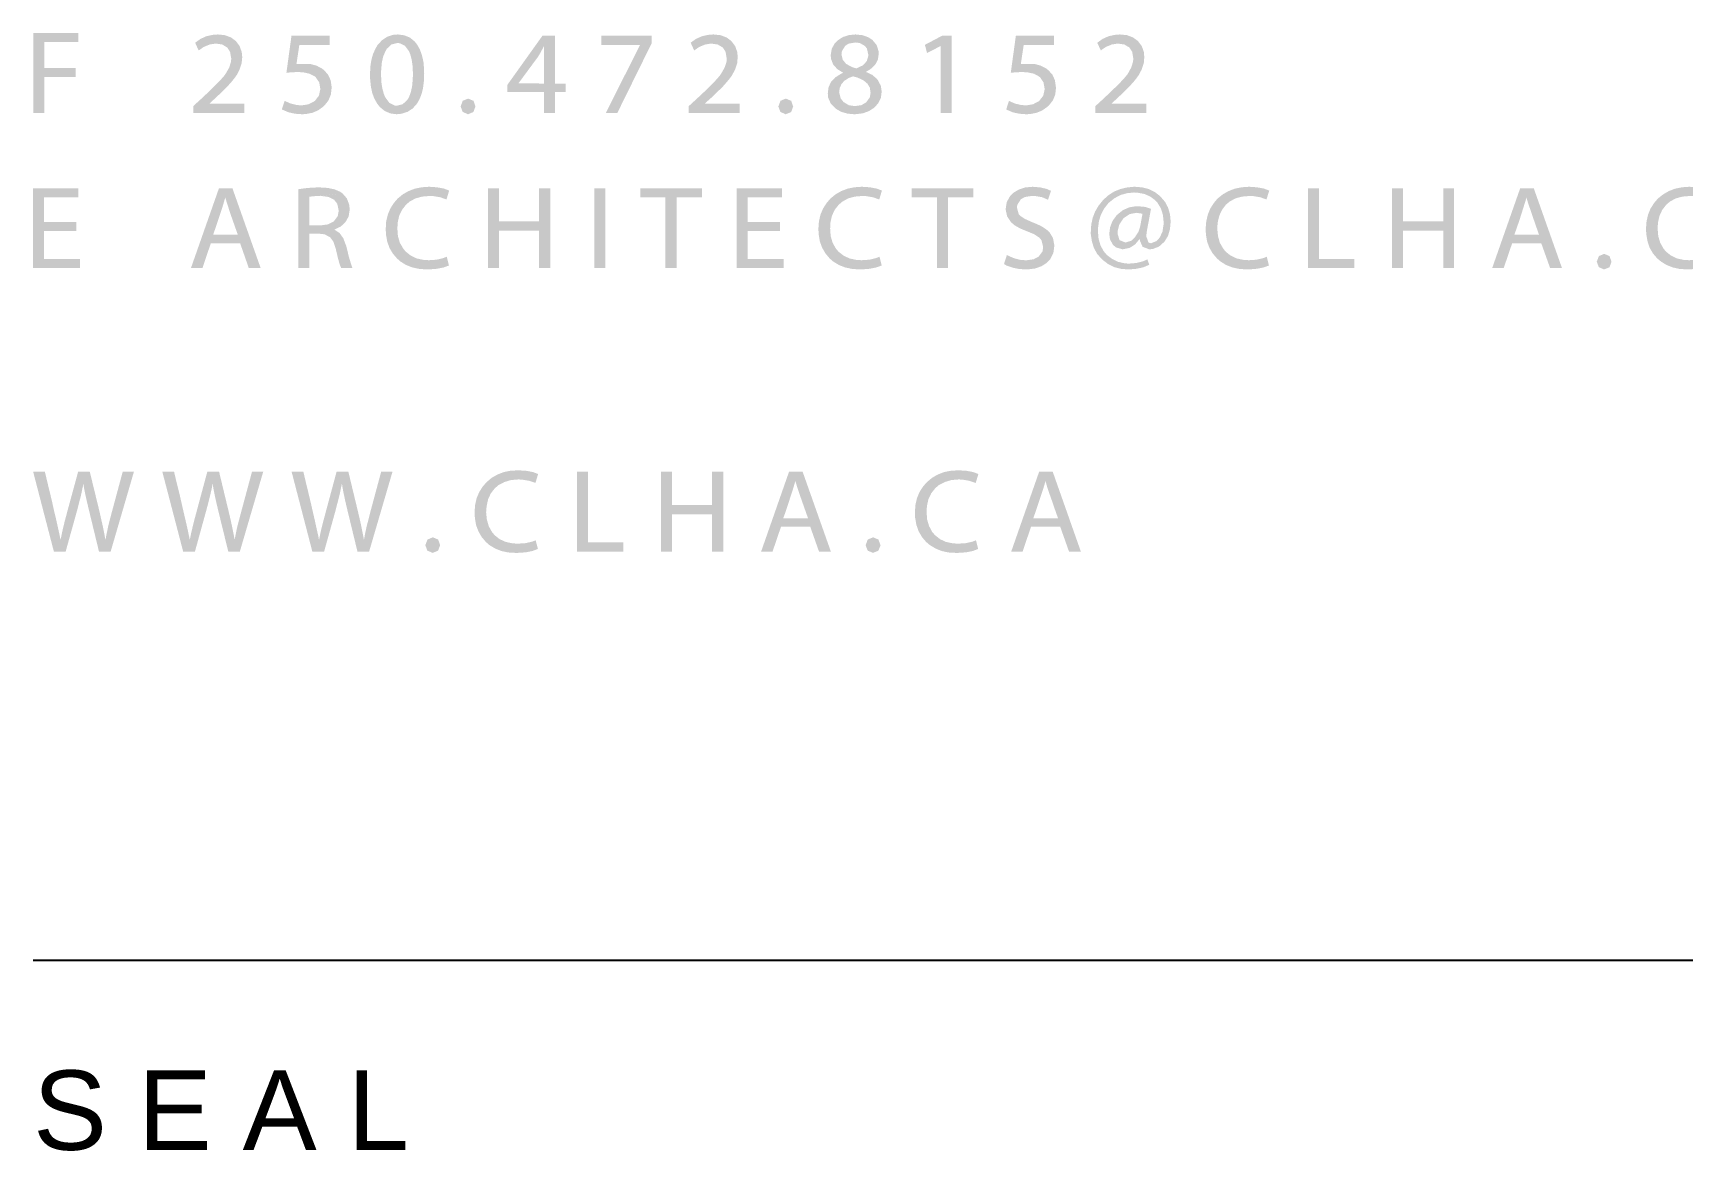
# Model space of a CAD drawing. Extents: x 0 to 36, y 0 to 24.
# Drawn here: x 32.811 to 34.368, y 18.342 to 19.399 of the extents above; entities that cross this region are included whole.
import ezdxf
from ezdxf.enums import TextEntityAlignment as Align

# ---------------------------------------------------------------- set-up
doc = ezdxf.new("R2010")
doc.units = 0
doc.header["$LTSCALE"] = 0.375
doc.header["$MEASUREMENT"] = 0
for name, color, linetype in [('BDR-25', 4, 'CONTINUOUS'), ('BDR-35', 2, 'CONTINUOUS'), ('BDR-50', 5, 'CONTINUOUS')]:
    doc.layers.add(name, color=color, linetype=linetype)
doc.styles.add('Arial', font='ARIAL.TTF')

msp = doc.modelspace()

# ---------------------------------------------------------------- hatches: boundary and pattern name
at = {"layer": 'BDR-25'}
h = msp.add_hatch(color=256, dxfattribs=at)
h.paths.add_polyline_path([(32.8214, 19.357), (32.851, 19.357), (32.851, 19.3657), (32.8214, 19.3657), (32.8214, 19.3901), (32.8534, 19.3901), (32.8534, 19.3987), (32.811, 19.3987), (32.811, 19.3231), (32.8214, 19.3231)])
h.paths.add_polyline_path([(33.0077, 19.3807), (33.0057, 19.3863), (33.0021, 19.3911), (33.002, 19.3912), (32.9975, 19.3945), (32.9919, 19.3966), (32.9852, 19.3973), (32.9802, 19.3969), (32.9743, 19.3956), (32.9688, 19.3931), (32.9637, 19.3895), (32.9831, 19.3887), (32.9893, 19.3878), (32.994, 19.385), (32.9967, 19.3808), (32.9978, 19.3745), (32.9976, 19.3717), (32.9959, 19.3661), (32.9925, 19.3601), (32.9908, 19.3578), (32.988, 19.3547), (32.9845, 19.351), (32.9801, 19.3466), (32.9749, 19.3416), (32.9688, 19.3359), (32.9619, 19.3296), (32.9619, 19.3231), (33.01, 19.3231), (33.01, 19.3318), (32.9769, 19.3318), (32.9772, 19.332), (32.9836, 19.3379), (32.9892, 19.3432), (32.9939, 19.3479), (32.9978, 19.3522), (33.0008, 19.3559), (33.003, 19.359), (33.0057, 19.3643), (33.0076, 19.3701), (33.0082, 19.3758)])
h.paths.add_polyline_path([(32.9774, 19.3878), (32.9831, 19.3887), (32.9637, 19.3895), (32.967, 19.3822), (32.9719, 19.3855)], flags=17)
h.paths.add_polyline_path([(33.8619, 19.3318), (33.8288, 19.3318), (33.8291, 19.332), (33.8355, 19.3379), (33.8411, 19.3432), (33.8458, 19.3479), (33.8497, 19.3522), (33.8527, 19.3559), (33.8549, 19.359), (33.8577, 19.3643), (33.8596, 19.3701), (33.8601, 19.3758), (33.8597, 19.3807), (33.8577, 19.3863), (33.8541, 19.3911), (33.854, 19.3912), (33.8494, 19.3945), (33.8439, 19.3966), (33.8371, 19.3973), (33.8322, 19.3969), (33.8263, 19.3956), (33.8208, 19.3931), (33.8157, 19.3895), (33.8351, 19.3887), (33.8412, 19.3878), (33.846, 19.385), (33.8487, 19.3808), (33.8497, 19.3745), (33.8495, 19.3717), (33.8478, 19.3661), (33.8445, 19.3601), (33.8427, 19.3578), (33.84, 19.3547), (33.8365, 19.351), (33.832, 19.3466), (33.8268, 19.3416), (33.8208, 19.3359), (33.8139, 19.3296), (33.8139, 19.3231), (33.8619, 19.3231)])
h.paths.add_polyline_path([(33.8294, 19.3878), (33.8351, 19.3887), (33.8157, 19.3895), (33.819, 19.3822), (33.8238, 19.3855)], flags=17)
h.paths.add_polyline_path([(33.7565, 19.3694), (33.7435, 19.3695), (33.7462, 19.3873), (33.7749, 19.3873), (33.7749, 19.3961), (33.7388, 19.3961), (33.734, 19.3611), (33.7382, 19.3615), (33.7446, 19.3618), (33.7693, 19.3637), (33.7675, 19.3651), (33.7624, 19.3678)])
h.paths.add_polyline_path([(33.7757, 19.354), (33.7733, 19.3594), (33.7693, 19.3637), (33.7446, 19.3618), (33.7498, 19.3615), (33.7559, 19.3602), (33.7605, 19.3577), (33.7617, 19.3568), (33.7649, 19.352), (33.766, 19.3458), (33.766, 19.3454), (33.7647, 19.3395), (33.761, 19.3347), (33.7602, 19.334), (33.7549, 19.3313), (33.7486, 19.3303), (33.7701, 19.3303), (33.7738, 19.3351), (33.776, 19.3406), (33.7767, 19.3468), (33.7766, 19.3477)])
h.paths.add_polyline_path([(33.7639, 19.3256), (33.7688, 19.3291), (33.7701, 19.3303), (33.7486, 19.3303), (33.744, 19.3306), (33.738, 19.332), (33.7323, 19.3345), (33.7297, 19.3265), (33.7306, 19.326), (33.736, 19.3237), (33.7421, 19.3224), (33.7487, 19.3219), (33.7523, 19.3221), (33.7585, 19.3233)])
h.paths.add_polyline_path([(33.6781, 19.3961), (33.6692, 19.3961), (33.6529, 19.3875), (33.6679, 19.3864), (33.6679, 19.3231), (33.6781, 19.3231)])
h.paths.add_polyline_path([(33.6678, 19.3864), (33.6529, 19.3875), (33.6549, 19.3797)])
h.paths.add_polyline_path([(33.6059, 19.3686), (33.6085, 19.3735), (33.6093, 19.3792), (33.6091, 19.3817), (33.6073, 19.3873), (33.6033, 19.3921), (33.5996, 19.3946), (33.5939, 19.3966), (33.5873, 19.3973), (33.5813, 19.3967), (33.5755, 19.3949), (33.5706, 19.3917), (33.587, 19.3897), (33.5915, 19.3892), (33.5964, 19.3863), (33.5981, 19.384), (33.5995, 19.3781), (33.5995, 19.3772), (33.598, 19.3721), (33.5943, 19.3681), (33.5882, 19.3652), (33.5701, 19.3646), (33.5757, 19.3611), (33.5734, 19.36), (33.5681, 19.3566), (33.5642, 19.3524), (33.5619, 19.3474), (33.5612, 19.3418), (33.5615, 19.3376), (33.5639, 19.3322), (33.5682, 19.3277), (33.5689, 19.327), (33.5739, 19.3242), (33.5798, 19.3225), (33.5864, 19.3219), (33.5878, 19.322), (33.5943, 19.3228), (33.5999, 19.3248), (33.6049, 19.328), (33.5867, 19.3296), (33.5811, 19.3304), (33.5761, 19.3334), (33.5734, 19.3368), (33.5719, 19.3427), (33.5725, 19.3468), (33.5741, 19.3504), (33.5768, 19.3535), (33.5812, 19.3563), (33.585, 19.3577), (33.6032, 19.3591), (33.5972, 19.3619), (33.6016, 19.3646)])
h.paths.add_polyline_path([(33.5785, 19.3695), (33.5753, 19.3734), (33.5741, 19.3784), (33.5745, 19.3815), (33.5776, 19.3865), (33.5807, 19.3886), (33.587, 19.3897), (33.5706, 19.3917), (33.5677, 19.3888), (33.5649, 19.3837), (33.5639, 19.3776), (33.5643, 19.374), (33.5663, 19.3689), (33.5701, 19.3646), (33.5882, 19.3652), (33.584, 19.3665)], flags=17)
h.paths.add_polyline_path([(33.6112, 19.349), (33.6083, 19.3544), (33.6076, 19.3553), (33.6032, 19.3591), (33.585, 19.3577), (33.5894, 19.3565), (33.5948, 19.354), (33.5986, 19.3508), (33.6009, 19.347), (33.6016, 19.3422), (33.6009, 19.338), (33.5975, 19.3332), (33.593, 19.3305), (33.5867, 19.3296), (33.6049, 19.328), (33.6086, 19.332), (33.6113, 19.3373), (33.6121, 19.3434)])
h.paths.add_polyline_path([(33.5285, 19.3292), (33.5266, 19.3346), (33.5215, 19.3367), (33.5165, 19.3346), (33.5145, 19.3292), (33.5164, 19.3241), (33.5214, 19.3219), (33.5266, 19.324)])
h.paths.add_polyline_path([(33.4779, 19.3318), (33.4447, 19.3318), (33.445, 19.332), (33.4516, 19.3379), (33.4571, 19.3432), (33.4619, 19.3479), (33.4657, 19.3522), (33.4688, 19.3559), (33.4709, 19.359), (33.4737, 19.3643), (33.4756, 19.3701), (33.4761, 19.3758), (33.4757, 19.3807), (33.4737, 19.3863), (33.4701, 19.3911), (33.47, 19.3912), (33.4655, 19.3945), (33.4598, 19.3966), (33.4532, 19.3973), (33.4481, 19.3969), (33.4423, 19.3956), (33.4367, 19.3931), (33.4317, 19.3895), (33.4511, 19.3887), (33.4572, 19.3878), (33.462, 19.385), (33.4647, 19.3808), (33.4657, 19.3745), (33.4656, 19.3717), (33.4638, 19.3661), (33.4604, 19.3601), (33.4587, 19.3578), (33.456, 19.3547), (33.4525, 19.351), (33.4481, 19.3466), (33.4429, 19.3416), (33.4368, 19.3359), (33.4299, 19.3296), (33.4299, 19.3231), (33.4779, 19.3231)])
h.paths.add_polyline_path([(33.4454, 19.3878), (33.4511, 19.3887), (33.4317, 19.3895), (33.435, 19.3822), (33.4398, 19.3855)], flags=17)
h.paths.add_polyline_path([(33.3949, 19.3891), (33.3949, 19.3961), (33.3474, 19.3961), (33.3474, 19.3874), (33.3839, 19.3874), (33.3515, 19.3231), (33.3624, 19.3231)])
h.paths.add_polyline_path([(33.3137, 19.3509), (33.3034, 19.3509), (33.2933, 19.3509), (33.2691, 19.3512), (33.2876, 19.3763), (33.2895, 19.3795), (33.2933, 19.3865), (33.3034, 19.3961), (33.2917, 19.3961), (33.2586, 19.3497), (33.2586, 19.3429), (33.2933, 19.3429), (33.2933, 19.3231), (33.3034, 19.3231), (33.3034, 19.3429), (33.3137, 19.3429)])
h.paths.add_polyline_path([(33.3034, 19.3961), (33.2933, 19.3865), (33.2933, 19.3815), (33.2933, 19.3751), (33.2933, 19.3509), (33.3034, 19.3509)])
h.paths.add_polyline_path([(33.2284, 19.3292), (33.2266, 19.3346), (33.2215, 19.3367), (33.2164, 19.3346), (33.2144, 19.3292), (33.2164, 19.3241), (33.2214, 19.3219), (33.2265, 19.324)])
h.paths.add_polyline_path([(33.18, 19.3604), (33.1799, 19.3647), (33.1793, 19.3716), (33.1779, 19.3776), (33.176, 19.383), (33.1735, 19.3875), (33.1711, 19.3906), (33.1544, 19.3892), (33.1569, 19.389), (33.1619, 19.3865), (33.1656, 19.3815), (33.1667, 19.379), (33.1682, 19.3736), (33.1691, 19.3673), (33.1694, 19.3599), (33.1692, 19.355), (33.1686, 19.3482), (33.1673, 19.3424), (33.1655, 19.3377), (33.1639, 19.3352), (33.1596, 19.3313), (33.1541, 19.33), (33.138, 19.3289), (33.1427, 19.325), (33.148, 19.3227), (33.1539, 19.3219), (33.1587, 19.3224), (33.1643, 19.3242), (33.1691, 19.3273), (33.1732, 19.3319), (33.1753, 19.3355), (33.1774, 19.3406), (33.1789, 19.3465), (33.1797, 19.353)])
h.paths.add_polyline_path([(33.14, 19.3706), (33.1413, 19.3765), (33.1434, 19.3814), (33.1447, 19.3837), (33.1491, 19.3878), (33.1544, 19.3892), (33.1711, 19.3906), (33.1666, 19.3943), (33.1612, 19.3965), (33.1551, 19.3973), (33.1506, 19.3969), (33.145, 19.3951), (33.1402, 19.3919), (33.1359, 19.3872), (33.134, 19.3839), (33.1317, 19.3788), (33.1301, 19.373), (33.1291, 19.3665), (33.1289, 19.3594), (33.129, 19.3547), (33.1297, 19.3479), (33.131, 19.3419), (33.133, 19.3366), (33.1357, 19.3319), (33.138, 19.3289), (33.1541, 19.33), (33.152, 19.3302), (33.1471, 19.3327), (33.1432, 19.338), (33.142, 19.3408), (33.1405, 19.3463), (33.1395, 19.3526), (33.1393, 19.3599), (33.1394, 19.3639)])
h.paths.add_polyline_path([(33.0621, 19.3873), (33.0908, 19.3873), (33.0908, 19.3961), (33.0547, 19.3961), (33.0499, 19.3611), (33.0541, 19.3615), (33.0606, 19.3618), (33.0853, 19.3637), (33.0835, 19.3651), (33.0784, 19.3678), (33.0725, 19.3694), (33.0594, 19.3695)])
h.paths.add_polyline_path([(33.0917, 19.354), (33.0892, 19.3594), (33.0853, 19.3637), (33.0606, 19.3618), (33.0658, 19.3615), (33.0718, 19.3602), (33.0766, 19.3577), (33.0776, 19.3568), (33.0809, 19.352), (33.0819, 19.3458), (33.0819, 19.3454), (33.0806, 19.3395), (33.0769, 19.3347), (33.0761, 19.334), (33.0708, 19.3313), (33.0645, 19.3303), (33.086, 19.3303), (33.0897, 19.3351), (33.0919, 19.3406), (33.0926, 19.3468), (33.0926, 19.3477)])
h.paths.add_polyline_path([(33.0847, 19.3291), (33.086, 19.3303), (33.0645, 19.3303), (33.0599, 19.3306), (33.054, 19.332), (33.0482, 19.3345), (33.0456, 19.3265), (33.0466, 19.326), (33.052, 19.3237), (33.058, 19.3224), (33.0647, 19.3219), (33.0683, 19.3221), (33.0745, 19.3233), (33.0799, 19.3256)])
h = msp.add_hatch(color=256, dxfattribs=at)
h.paths.add_polyline_path([(32.8211, 19.2117), (32.8515, 19.2117), (32.8515, 19.2202), (32.8211, 19.2202), (32.8211, 19.2435), (32.8533, 19.2435), (32.8533, 19.252), (32.8107, 19.252), (32.8107, 19.1765), (32.855, 19.1765), (32.855, 19.1852), (32.8211, 19.1852)])
h.paths.add_polyline_path([(32.9785, 19.2), (33.0062, 19.2), (32.9807, 19.2081), (32.9823, 19.2127), (32.9851, 19.221), (32.9875, 19.2282), (32.9895, 19.2343), (32.991, 19.2393), (32.9921, 19.2433), (32.9989, 19.252), (32.9862, 19.252), (32.9597, 19.1765), (32.9706, 19.1765)])
h.paths.add_polyline_path([(32.9989, 19.252), (32.9921, 19.2433), (32.9926, 19.2417), (32.9938, 19.2379), (32.9955, 19.2326), (32.9977, 19.2259), (33.0006, 19.2177), (33.004, 19.2081), (32.9807, 19.2081), (33.0062, 19.2), (33.0144, 19.1765), (33.0256, 19.1765)])
h.paths.add_polyline_path([(33.0717, 19.209), (33.0813, 19.209), (33.1, 19.2098), (33.0952, 19.2129), (33.1012, 19.2158), (33.0717, 19.2169), (33.0717, 19.2439), (33.0744, 19.2444), (33.0818, 19.2448), (33.1029, 19.2471), (33.1008, 19.2486), (33.0955, 19.2509), (33.0889, 19.2523), (33.081, 19.2528), (33.0741, 19.2526), (33.0675, 19.252), (33.0613, 19.2511), (33.0613, 19.1765), (33.0717, 19.1765)])
h.paths.add_polyline_path([(33.1087, 19.2255), (33.1097, 19.2321), (33.1092, 19.2365), (33.107, 19.2424), (33.1029, 19.2471), (33.0822, 19.2448), (33.0895, 19.2438), (33.0948, 19.2413), (33.0979, 19.2374), (33.0993, 19.2309), (33.0984, 19.2257), (33.0946, 19.2206), (33.089, 19.2178), (33.0821, 19.2169), (33.0717, 19.2169), (33.1012, 19.2158), (33.1058, 19.2202)])
h.paths.add_polyline_path([(33.1064, 19.1975), (33.1062, 19.1979), (33.1036, 19.2048), (33.1, 19.2098), (33.0813, 19.209), (33.0859, 19.2085), (33.0912, 19.2057), (33.0942, 19.2016), (33.0966, 19.1944), (33.0984, 19.1867), (33.1002, 19.18), (33.1017, 19.1765), (33.1123, 19.1765), (33.1108, 19.1808), (33.1088, 19.1876)])
h.paths.add_polyline_path([(33.1552, 19.2068), (33.1547, 19.2138), (33.155, 19.2196), (33.1564, 19.226), (33.1591, 19.2316), (33.1629, 19.2365), (33.1663, 19.2394), (33.1718, 19.2424), (33.1781, 19.2441), (33.1851, 19.2447), (33.1598, 19.2462), (33.155, 19.2423), (33.1514, 19.2381), (33.148, 19.2328), (33.1456, 19.2269), (33.1441, 19.2205), (33.1437, 19.2136), (33.1439, 19.2084), (33.1451, 19.2017), (33.1472, 19.1957), (33.1503, 19.1904), (33.1544, 19.1856), (33.1576, 19.1828), (33.1845, 19.184), (33.1794, 19.1843), (33.1729, 19.1857), (33.1673, 19.1884), (33.1626, 19.1921), (33.1601, 19.1952), (33.157, 19.2006)])
h.paths.add_polyline_path([(33.2013, 19.1873), (33.198, 19.186), (33.1918, 19.1845), (33.1845, 19.184), (33.1576, 19.1828), (33.1629, 19.1795), (33.1688, 19.1772), (33.1753, 19.1758), (33.1825, 19.1753), (33.1843, 19.1753), (33.1918, 19.1759), (33.1982, 19.1771), (33.2034, 19.179)])
h.paths.add_polyline_path([(33.2036, 19.2498), (33.1986, 19.2517), (33.1921, 19.2529), (33.1847, 19.2534), (33.1777, 19.2529), (33.1712, 19.2516), (33.1652, 19.2493), (33.1598, 19.2462), (33.1851, 19.2447), (33.1885, 19.2446), (33.1951, 19.2435), (33.2011, 19.2414)])
h.paths.add_polyline_path([(33.2508, 19.2207), (33.2508, 19.252), (33.2404, 19.252), (33.2404, 19.1765), (33.2508, 19.1765), (33.2508, 19.2118), (33.2886, 19.2118)])
h.paths.add_polyline_path([(33.299, 19.252), (33.2886, 19.252), (33.2886, 19.2207), (33.2508, 19.2207), (33.2886, 19.2118), (33.2886, 19.1765), (33.299, 19.1765)])
h.paths.add_polyline_path([(33.3512, 19.252), (33.3407, 19.252), (33.3407, 19.1765), (33.3512, 19.1765)])
h.paths.add_polyline_path([(33.4184, 19.2434), (33.4424, 19.2434), (33.4424, 19.252), (33.3841, 19.252), (33.3841, 19.2434), (33.4079, 19.2434), (33.4079, 19.1765), (33.4184, 19.1765)])
h.paths.add_polyline_path([(33.4856, 19.2117), (33.516, 19.2117), (33.516, 19.2202), (33.4856, 19.2202), (33.4856, 19.2435), (33.5178, 19.2435), (33.5178, 19.252), (33.4752, 19.252), (33.4752, 19.1765), (33.5196, 19.1765), (33.5196, 19.1852), (33.4856, 19.1852)])
h.paths.add_polyline_path([(33.5639, 19.2068), (33.5634, 19.2138), (33.5637, 19.2196), (33.5651, 19.226), (33.5677, 19.2316), (33.5716, 19.2365), (33.575, 19.2394), (33.5804, 19.2424), (33.5867, 19.2441), (33.5938, 19.2447), (33.5685, 19.2462), (33.5637, 19.2423), (33.5601, 19.2381), (33.5567, 19.2328), (33.5542, 19.2269), (33.5528, 19.2205), (33.5523, 19.2136), (33.5526, 19.2084), (33.5537, 19.2017), (33.5559, 19.1957), (33.559, 19.1904), (33.563, 19.1856), (33.5663, 19.1828), (33.5932, 19.184), (33.5881, 19.1843), (33.5816, 19.1857), (33.576, 19.1884), (33.5713, 19.1921), (33.5687, 19.1952), (33.5657, 19.2006)])
h.paths.add_polyline_path([(33.61, 19.1873), (33.6067, 19.186), (33.6005, 19.1845), (33.5932, 19.184), (33.5663, 19.1828), (33.5716, 19.1795), (33.5775, 19.1772), (33.584, 19.1758), (33.5911, 19.1753), (33.593, 19.1753), (33.6005, 19.1759), (33.6068, 19.1771), (33.6121, 19.179)])
h.paths.add_polyline_path([(33.6073, 19.2517), (33.6008, 19.2529), (33.5933, 19.2534), (33.5863, 19.2529), (33.5798, 19.2516), (33.5739, 19.2493), (33.5685, 19.2462), (33.5938, 19.2447), (33.5972, 19.2446), (33.6037, 19.2435), (33.6098, 19.2414), (33.6123, 19.2498)])
h.paths.add_polyline_path([(33.6746, 19.2434), (33.6986, 19.2434), (33.6986, 19.252), (33.6403, 19.252), (33.6403, 19.2434), (33.6642, 19.2434), (33.6642, 19.1765), (33.6746, 19.1765)])
h.paths.add_polyline_path([(33.7706, 19.2104), (33.7676, 19.2131), (33.7623, 19.2165), (33.7552, 19.2196), (33.7545, 19.2198), (33.7474, 19.223), (33.7429, 19.2259), (33.7415, 19.2276), (33.7398, 19.2337), (33.7401, 19.2362), (33.7435, 19.2416), (33.7473, 19.2437), (33.7541, 19.2448), (33.7362, 19.2475), (33.7333, 19.2445), (33.7302, 19.239), (33.7292, 19.2326), (33.7292, 19.2317), (33.7306, 19.2254), (33.7342, 19.22), (33.7373, 19.2172), (33.7428, 19.214), (33.75, 19.2111), (33.7564, 19.2084), (33.7612, 19.2051), (33.763, 19.2028), (33.7646, 19.1965), (33.764, 19.1924), (33.7603, 19.1874), (33.7556, 19.1849), (33.7485, 19.1839), (33.768, 19.1815), (33.7714, 19.1851), (33.7742, 19.1907), (33.7751, 19.1973), (33.7751, 19.1985), (33.7738, 19.2051)])
h.paths.add_polyline_path([(33.768, 19.1815), (33.7485, 19.1839), (33.7426, 19.1844), (33.7364, 19.1861), (33.7303, 19.1889), (33.7276, 19.1804), (33.7301, 19.1789), (33.7368, 19.1767), (33.7413, 19.1758), (33.7478, 19.1753), (33.75, 19.1753), (33.757, 19.1762), (33.763, 19.1783)])
h.paths.add_polyline_path([(33.7681, 19.2513), (33.7618, 19.2528), (33.7546, 19.2534), (33.7475, 19.2527), (33.7414, 19.2507), (33.7362, 19.2475), (33.7541, 19.2448), (33.7568, 19.2447), (33.7634, 19.2436), (33.7692, 19.2411), (33.772, 19.2495)])
h.paths.add_polyline_path([(33.8163, 19.2114), (33.8164, 19.2144), (33.8173, 19.2211), (33.8192, 19.2272), (33.8222, 19.2328), (33.8261, 19.2378), (33.8268, 19.2385), (33.832, 19.2426), (33.8376, 19.2456), (33.8437, 19.2473), (33.8504, 19.248), (33.8702, 19.2483), (33.8645, 19.2512), (33.8582, 19.2528), (33.8513, 19.2534), (33.8504, 19.2534), (33.8436, 19.2527), (33.8373, 19.2512), (33.8315, 19.2488), (33.8261, 19.2453), (33.8213, 19.241), (33.8209, 19.2405), (33.8168, 19.2354), (33.8136, 19.2299), (33.8113, 19.2239), (33.81, 19.2176), (33.8096, 19.2108), (33.8096, 19.2085), (33.8106, 19.2018), (33.8125, 19.1956), (33.8155, 19.1901), (33.8197, 19.1853), (33.8208, 19.1843), (33.8259, 19.1804), (33.8458, 19.1808), (33.8417, 19.181), (33.8353, 19.1825), (33.8297, 19.1852), (33.8246, 19.1891), (33.8216, 19.1927), (33.8187, 19.1981), (33.8169, 19.2044)])
h.paths.add_polyline_path([(33.8591, 19.1773), (33.8648, 19.1797), (33.863, 19.1849), (33.8591, 19.183), (33.8528, 19.1814), (33.8458, 19.1808), (33.8259, 19.1804), (33.8315, 19.1775), (33.8378, 19.1759), (33.8445, 19.1753), (33.8457, 19.1753), (33.8527, 19.1759)])
h.paths.add_polyline_path([(33.8514, 19.1989), (33.8424, 19.2007), (33.8367, 19.203), (33.8348, 19.2092), (33.8349, 19.2113), (33.8365, 19.2177), (33.8401, 19.2231), (33.8411, 19.2241), (33.8464, 19.2276), (33.8527, 19.2288), (33.8399, 19.2313), (33.8348, 19.2272), (33.834, 19.2265), (33.8301, 19.2211), (33.8278, 19.2152), (33.827, 19.2087), (33.8277, 19.2037), (33.8306, 19.1984), (33.8334, 19.1961), (33.8395, 19.1943), (33.8402, 19.1944), (33.8462, 19.1956)], flags=17)
h.paths.add_polyline_path([(33.8558, 19.2042), (33.8511, 19.2055), (33.848, 19.2025), (33.8424, 19.2007), (33.8514, 19.1989)], flags=17)
h.paths.add_polyline_path([(33.8631, 19.2148), (33.8645, 19.2221), (33.8664, 19.2326), (33.8607, 19.2344), (33.8538, 19.235), (33.8522, 19.235), (33.8457, 19.2339), (33.8399, 19.2313), (33.8527, 19.2288), (33.8584, 19.2279), (33.8562, 19.2159), (33.8547, 19.2111), (33.8511, 19.2055), (33.8558, 19.2042), (33.856, 19.2023), (33.8585, 19.1967), (33.8587, 19.1966), (33.8647, 19.1943), (33.8682, 19.1946), (33.874, 19.1969), (33.8664, 19.2), (33.8641, 19.2007), (33.862, 19.2065), (33.8623, 19.2102), (33.8624, 19.2109)])
h.paths.add_polyline_path([(33.8825, 19.207), (33.8843, 19.2132), (33.885, 19.2203), (33.885, 19.2205), (33.8844, 19.2273), (33.8826, 19.2336), (33.8797, 19.2391), (33.8755, 19.244), (33.8751, 19.2445), (33.8702, 19.2483), (33.8504, 19.248), (33.8536, 19.2478), (33.8603, 19.2466), (33.866, 19.244), (33.8708, 19.2403), (33.8726, 19.2382), (33.8758, 19.2329), (33.8777, 19.2268), (33.8784, 19.2198), (33.8783, 19.2179), (33.8773, 19.2111), (33.8748, 19.2056), (33.8718, 19.2022), (33.8664, 19.2), (33.874, 19.1969), (33.879, 19.2014), (33.8794, 19.2019)])
h.paths.add_polyline_path([(34.464, 19.252), (34.4572, 19.2433), (34.4576, 19.2417), (34.4587, 19.2379), (34.4605, 19.2326), (34.4628, 19.2259), (34.4657, 19.2177), (34.4691, 19.2081), (34.4458, 19.2081), (34.4711, 19.2), (34.4795, 19.1765), (34.4907, 19.1765)])
h.paths.add_polyline_path([(34.4458, 19.2081), (34.4473, 19.2127), (34.4502, 19.221), (34.4526, 19.2282), (34.4546, 19.2343), (34.4561, 19.2393), (34.4572, 19.2433), (34.464, 19.252), (34.4513, 19.252), (34.4248, 19.1765), (34.4357, 19.1765), (34.4436, 19.2), (34.4711, 19.2)])
h.paths.add_polyline_path([(34.3939, 19.2498), (34.3888, 19.2517), (34.3823, 19.2529), (34.3749, 19.2534), (34.368, 19.2529), (34.3614, 19.2516), (34.3554, 19.2493), (34.3501, 19.2462), (34.3753, 19.2447), (34.3787, 19.2446), (34.3853, 19.2435), (34.3913, 19.2414)])
h.paths.add_polyline_path([(34.362, 19.2424), (34.3683, 19.2441), (34.3753, 19.2447), (34.3501, 19.2462), (34.3452, 19.2423), (34.3416, 19.2381), (34.3382, 19.2328), (34.3358, 19.2269), (34.3344, 19.2205), (34.3339, 19.2136), (34.3342, 19.2084), (34.3354, 19.2017), (34.3374, 19.1957), (34.3405, 19.1904), (34.3446, 19.1856), (34.348, 19.1828), (34.3748, 19.184), (34.3696, 19.1843), (34.3631, 19.1857), (34.3575, 19.1884), (34.3528, 19.1921), (34.3503, 19.1952), (34.3473, 19.2006), (34.3455, 19.2068), (34.3449, 19.2138), (34.3452, 19.2196), (34.3467, 19.226), (34.3493, 19.2316), (34.3531, 19.2365), (34.3565, 19.2394)])
h.paths.add_polyline_path([(34.3916, 19.1873), (34.3883, 19.186), (34.382, 19.1845), (34.3748, 19.184), (34.348, 19.1828), (34.3533, 19.1795), (34.3591, 19.1772), (34.3655, 19.1758), (34.3727, 19.1753), (34.3745, 19.1753), (34.382, 19.1759), (34.3884, 19.1771), (34.3936, 19.179)])
h.paths.add_polyline_path([(34.2279, 19.252), (34.221, 19.2433), (34.2214, 19.2417), (34.2226, 19.2379), (34.2244, 19.2326), (34.2267, 19.2259), (34.2295, 19.2177), (34.2329, 19.2081), (34.2096, 19.2081), (34.235, 19.2), (34.2434, 19.1765), (34.2546, 19.1765)])
h.paths.add_polyline_path([(34.3013, 19.1826), (34.2995, 19.1879), (34.2944, 19.19), (34.2894, 19.1879), (34.2874, 19.1826), (34.2894, 19.1774), (34.2943, 19.1753), (34.2995, 19.1774)])
h.paths.add_polyline_path([(34.2075, 19.2), (34.235, 19.2), (34.2096, 19.2081), (34.2112, 19.2127), (34.2141, 19.221), (34.2164, 19.2282), (34.2183, 19.2343), (34.2199, 19.2393), (34.221, 19.2433), (34.2279, 19.252), (34.2151, 19.252), (34.1886, 19.1765), (34.1995, 19.1765)])
h.paths.add_polyline_path([(34.1527, 19.252), (34.1424, 19.252), (34.1424, 19.2207), (34.1045, 19.2207), (34.1424, 19.2118), (34.1424, 19.1765), (34.1527, 19.1765)])
h.paths.add_polyline_path([(34.1045, 19.2207), (34.1045, 19.252), (34.0941, 19.252), (34.0941, 19.1765), (34.1045, 19.1765), (34.1045, 19.2118), (34.1424, 19.2118)])
h.paths.add_polyline_path([(34.0252, 19.252), (34.0148, 19.252), (34.0148, 19.1765), (34.0586, 19.1765), (34.0586, 19.1853), (34.0252, 19.1853)])
h.paths.add_polyline_path([(33.9758, 19.1873), (33.9725, 19.186), (33.9661, 19.1845), (33.959, 19.184), (33.9321, 19.1828), (33.9373, 19.1795), (33.9433, 19.1772), (33.9497, 19.1758), (33.9569, 19.1753), (33.9587, 19.1753), (33.9662, 19.1759), (33.9725, 19.1771), (33.9778, 19.179)])
h.paths.add_polyline_path([(33.9372, 19.2365), (33.9407, 19.2394), (33.9461, 19.2424), (33.9524, 19.2441), (33.9595, 19.2447), (33.9342, 19.2462), (33.9293, 19.2423), (33.9258, 19.2381), (33.9224, 19.2328), (33.92, 19.2269), (33.9186, 19.2205), (33.918, 19.2136), (33.9183, 19.2084), (33.9194, 19.2017), (33.9216, 19.1957), (33.9247, 19.1904), (33.9288, 19.1856), (33.9321, 19.1828), (33.959, 19.184), (33.9538, 19.1843), (33.9473, 19.1857), (33.9416, 19.1884), (33.9369, 19.1921), (33.9345, 19.1952), (33.9314, 19.2006), (33.9297, 19.2068), (33.929, 19.2138), (33.9294, 19.2196), (33.9309, 19.226), (33.9335, 19.2316)])
h.paths.add_polyline_path([(33.973, 19.2517), (33.9665, 19.2529), (33.9591, 19.2534), (33.952, 19.2529), (33.9456, 19.2516), (33.9396, 19.2493), (33.9342, 19.2462), (33.9595, 19.2447), (33.9629, 19.2446), (33.9695, 19.2435), (33.9755, 19.2414), (33.9781, 19.2498)])
h = msp.add_hatch(color=256, dxfattribs=at)
h.paths.add_polyline_path([(32.8305, 18.947), (32.8288, 18.9549), (32.8267, 18.9637), (32.8243, 18.9736), (32.8218, 18.9842), (32.8107, 18.9842), (32.8303, 18.9087), (32.8365, 18.9202), (32.8361, 18.9221), (32.8355, 18.9252), (32.8346, 18.9292), (32.8335, 18.9342), (32.8322, 18.9401)])
h.paths.add_polyline_path([(32.8523, 18.9479), (32.8539, 18.9542), (32.8558, 18.9615), (32.8571, 18.9676), (32.8581, 18.9725), (32.8583, 18.9725), (32.8642, 18.9842), (32.8532, 18.9842), (32.8429, 18.9463), (32.8429, 18.9462), (32.8407, 18.9381), (32.839, 18.9311), (32.8377, 18.9252), (32.8367, 18.9202), (32.8365, 18.9202), (32.8303, 18.9087), (32.8414, 18.9087)])
h.paths.add_polyline_path([(33.7736, 18.9842), (33.7668, 18.9754), (33.7672, 18.9739), (33.7683, 18.97), (33.77, 18.9648), (33.7724, 18.9581), (33.7752, 18.9499), (33.7786, 18.9403), (33.7553, 18.9403), (33.7807, 18.9322), (33.789, 18.9087), (33.8002, 18.9087)])
h.paths.add_polyline_path([(33.7531, 18.9322), (33.7807, 18.9322), (33.7553, 18.9403), (33.7569, 18.9449), (33.7597, 18.9531), (33.7621, 18.9604), (33.7641, 18.9664), (33.7657, 18.9715), (33.7668, 18.9754), (33.7736, 18.9842), (33.7608, 18.9842), (33.7344, 18.9087), (33.7452, 18.9087)])
h.paths.add_polyline_path([(33.7011, 18.9194), (33.6978, 18.9181), (33.6916, 18.9167), (33.6843, 18.9162), (33.6575, 18.9149), (33.6628, 18.9117), (33.6686, 18.9093), (33.6751, 18.9079), (33.6822, 18.9075), (33.6841, 18.9075), (33.6916, 18.908), (33.6979, 18.9092), (33.7032, 18.9112)])
h.paths.add_polyline_path([(33.6598, 18.9273), (33.6569, 18.9327), (33.655, 18.939), (33.6545, 18.946), (33.6548, 18.9517), (33.6562, 18.9582), (33.6589, 18.9638), (33.6627, 18.9686), (33.6661, 18.9716), (33.6716, 18.9744), (33.6778, 18.9763), (33.6849, 18.9769), (33.6596, 18.9784), (33.6548, 18.9743), (33.6512, 18.9703), (33.6478, 18.965), (33.6454, 18.9591), (33.6439, 18.9527), (33.6435, 18.9458), (33.6437, 18.9405), (33.6449, 18.9338), (33.647, 18.9279), (33.6501, 18.9225), (33.6541, 18.9178), (33.6575, 18.9149), (33.6843, 18.9162), (33.6793, 18.9165), (33.6727, 18.9179), (33.6671, 18.9205), (33.6624, 18.9243)])
h.paths.add_polyline_path([(33.7034, 18.982), (33.6984, 18.9839), (33.6919, 18.9851), (33.6844, 18.9855), (33.6775, 18.9851), (33.6709, 18.9838), (33.665, 18.9815), (33.6596, 18.9784), (33.6849, 18.9769), (33.6883, 18.9767), (33.6949, 18.9756), (33.7009, 18.9736)])
h.paths.add_polyline_path([(33.609, 18.9201), (33.604, 18.9222), (33.5989, 18.9201), (33.5969, 18.9147), (33.5989, 18.9096), (33.6039, 18.9075), (33.609, 18.9096), (33.611, 18.9147)])
h.paths.add_polyline_path([(33.5374, 18.9842), (33.5305, 18.9754), (33.531, 18.9739), (33.5322, 18.97), (33.5339, 18.9648), (33.5362, 18.9581), (33.5391, 18.9499), (33.5425, 18.9403), (33.5191, 18.9403), (33.5446, 18.9322), (33.5529, 18.9087), (33.5641, 18.9087)])
h.paths.add_polyline_path([(33.5191, 18.9403), (33.5208, 18.9449), (33.5236, 18.9531), (33.5259, 18.9604), (33.5279, 18.9664), (33.5294, 18.9715), (33.5305, 18.9754), (33.5374, 18.9842), (33.5246, 18.9842), (33.4982, 18.9087), (33.509, 18.9087), (33.517, 18.9322), (33.5446, 18.9322)])
h.paths.add_polyline_path([(33.4624, 18.9842), (33.4519, 18.9842), (33.4519, 18.9528), (33.4141, 18.9528), (33.4519, 18.9439), (33.4519, 18.9087), (33.4624, 18.9087)])
h.paths.add_polyline_path([(33.4141, 18.9439), (33.4519, 18.9439), (33.4141, 18.9528), (33.4141, 18.9842), (33.4036, 18.9842), (33.4036, 18.9087), (33.4141, 18.9087)])
h.paths.add_polyline_path([(33.3348, 18.9842), (33.3244, 18.9842), (33.3244, 18.9087), (33.3682, 18.9087), (33.3682, 18.9175), (33.3348, 18.9175)])
h.paths.add_polyline_path([(33.282, 18.9092), (33.2874, 18.9112), (33.2853, 18.9194), (33.282, 18.9181), (33.2758, 18.9167), (33.2685, 18.9162), (33.2416, 18.9149), (33.2469, 18.9117), (33.2528, 18.9093), (33.2593, 18.9079), (33.2664, 18.9075), (33.2683, 18.9075), (33.2758, 18.908)])
h.paths.add_polyline_path([(33.243, 18.9638), (33.2468, 18.9686), (33.2503, 18.9716), (33.2557, 18.9744), (33.2619, 18.9763), (33.2691, 18.9769), (33.2437, 18.9784), (33.2389, 18.9743), (33.2354, 18.9703), (33.232, 18.965), (33.2295, 18.9591), (33.2281, 18.9527), (33.2276, 18.9458), (33.2279, 18.9405), (33.229, 18.9338), (33.2312, 18.9279), (33.2343, 18.9225), (33.2383, 18.9178), (33.2416, 18.9149), (33.2685, 18.9162), (33.2634, 18.9165), (33.2569, 18.9179), (33.2512, 18.9205), (33.2465, 18.9243), (33.244, 18.9273), (33.241, 18.9327), (33.2392, 18.939), (33.2385, 18.946), (33.239, 18.9517), (33.2404, 18.9582)])
h.paths.add_polyline_path([(33.2826, 18.9839), (33.2761, 18.9851), (33.2686, 18.9855), (33.2616, 18.9851), (33.2551, 18.9838), (33.2492, 18.9815), (33.2437, 18.9784), (33.2691, 18.9769), (33.2725, 18.9767), (33.2791, 18.9756), (33.2851, 18.9736), (33.2876, 18.982)])
h.paths.add_polyline_path([(33.1932, 18.9201), (33.1882, 18.9222), (33.1831, 18.9201), (33.1811, 18.9147), (33.183, 18.9096), (33.1881, 18.9075), (33.1931, 18.9096), (33.1951, 18.9147)])
h.paths.add_polyline_path([(33.1501, 18.9842), (33.1394, 18.9842), (33.1292, 18.9463), (33.1274, 18.9391), (33.1256, 18.9323), (33.1243, 18.926), (33.1232, 18.9204), (33.123, 18.9204), (33.117, 18.9087), (33.128, 18.9087)])
h.paths.add_polyline_path([(33.1176, 18.946), (33.1084, 18.9842), (33.1024, 18.9725), (33.1029, 18.9692), (33.104, 18.9635), (33.1055, 18.9564), (33.1075, 18.9479), (33.117, 18.9087), (33.123, 18.9204), (33.1222, 18.9248), (33.121, 18.9308), (33.1195, 18.9379)])
h.paths.add_polyline_path([(33.098, 18.9542), (33.0999, 18.9615), (33.1012, 18.9676), (33.1022, 18.9725), (33.1024, 18.9725), (33.1084, 18.9842), (33.0973, 18.9842), (33.0871, 18.9463), (33.0871, 18.9462), (33.0849, 18.9381), (33.0831, 18.9311), (33.0818, 18.9252), (33.0808, 18.9202), (33.0806, 18.9202), (33.0744, 18.9087), (33.0855, 18.9087), (33.0964, 18.9479)])
h.paths.add_polyline_path([(33.0747, 18.947), (33.0729, 18.9549), (33.0708, 18.9637), (33.0684, 18.9736), (33.0659, 18.9842), (33.0548, 18.9842), (33.0744, 18.9087), (33.0806, 18.9202), (33.0803, 18.9221), (33.0796, 18.9252), (33.0787, 18.9292), (33.0776, 18.9342), (33.0763, 18.9401)])
h.paths.add_polyline_path([(33.028, 18.9842), (33.0174, 18.9842), (33.0072, 18.9463), (33.0053, 18.9391), (33.0035, 18.9323), (33.0022, 18.926), (33.0011, 18.9204), (33.0009, 18.9204), (32.995, 18.9087), (33.0059, 18.9087)])
h.paths.add_polyline_path([(32.9955, 18.946), (32.9863, 18.9842), (32.9804, 18.9725), (32.9808, 18.9692), (32.9819, 18.9635), (32.9834, 18.9564), (32.9854, 18.9479), (32.995, 18.9087), (33.0009, 18.9204), (33.0001, 18.9248), (32.9989, 18.9308), (32.9974, 18.9379)])
h.paths.add_polyline_path([(32.9792, 18.9676), (32.9802, 18.9725), (32.9804, 18.9725), (32.9863, 18.9842), (32.9752, 18.9842), (32.965, 18.9463), (32.965, 18.9462), (32.9628, 18.9381), (32.9611, 18.9311), (32.9597, 18.9252), (32.9587, 18.9202), (32.9585, 18.9202), (32.9524, 18.9087), (32.9635, 18.9087), (32.9743, 18.9479), (32.976, 18.9542), (32.9778, 18.9615)])
h.paths.add_polyline_path([(32.9508, 18.9549), (32.9488, 18.9637), (32.9463, 18.9736), (32.9438, 18.9842), (32.9327, 18.9842), (32.9524, 18.9087), (32.9585, 18.9202), (32.9582, 18.9221), (32.9575, 18.9252), (32.9567, 18.9292), (32.9556, 18.9342), (32.9542, 18.9401), (32.9526, 18.947)])
h.paths.add_polyline_path([(32.9059, 18.9842), (32.8953, 18.9842), (32.8851, 18.9463), (32.8832, 18.9391), (32.8815, 18.9323), (32.8802, 18.926), (32.8791, 18.9204), (32.8788, 18.9204), (32.8729, 18.9087), (32.8839, 18.9087)])
h.paths.add_polyline_path([(32.8769, 18.9308), (32.8753, 18.9379), (32.8735, 18.946), (32.8642, 18.9842), (32.8583, 18.9725), (32.8587, 18.9692), (32.8598, 18.9635), (32.8614, 18.9564), (32.8634, 18.9479), (32.8729, 18.9087), (32.8788, 18.9204), (32.8781, 18.9248)])

# ---------------------------------------------------------------- linework, layer by layer
at = {"layer": 'BDR-50'}
msp.add_line((32.8106, 18.5228), (35.5, 18.5228), dxfattribs=at)

# ---------------------------------------------------------------- texts
at = {"layer": 'BDR-35', "style": 'Arial'}
msp.add_text('S E A L', height=0.075, dxfattribs=at).set_placement((32.8106, 18.381), align=Align.MIDDLE_LEFT)

doc.saveas('drawing.dxf')
